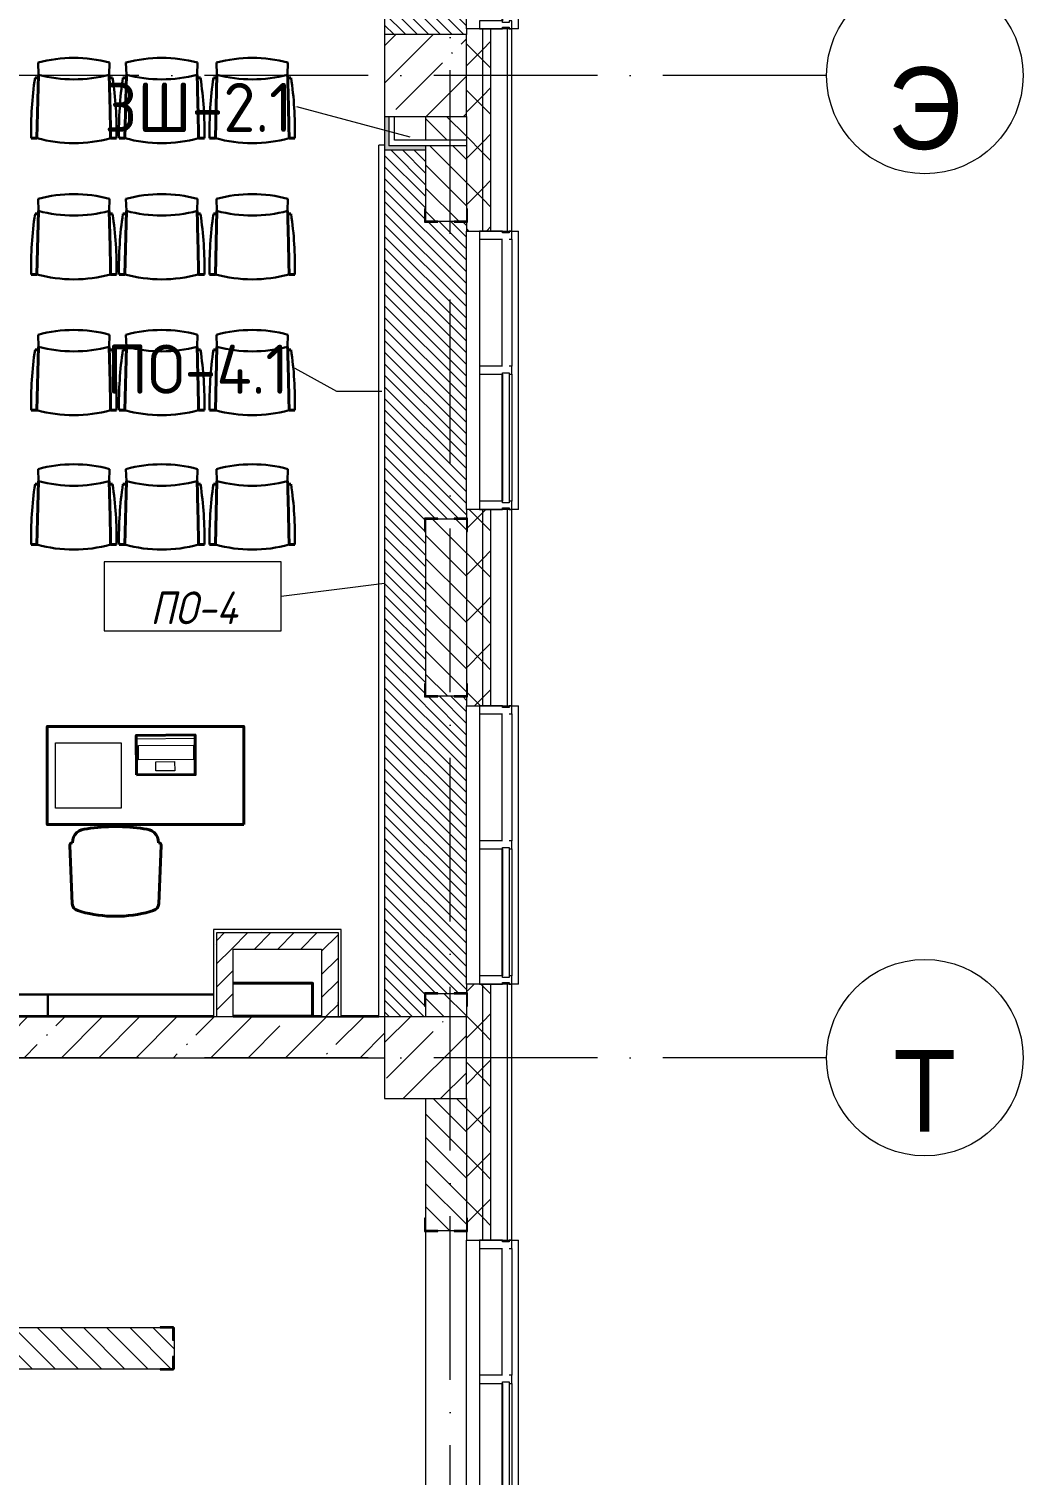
# Model space of a CAD drawing. Header units: millimetres. Extents: x -6467 to 105918, y -7090 to 92481.
# Drawn here: x 20878 to 26950, y 29931 to 38766 of the extents above; entities that cross this region are included whole.
import ezdxf

# ---------------------------------------------------------------- set-up
doc = ezdxf.new("R2010")
doc.units = ezdxf.units.MM
doc.linetypes.add('50_200_ШТРИХ_1Т_ш5_п1_п1_', pattern=[1400, 1000, -200, 0, -200])
doc.linetypes.add('IMPORT-ACAD_ISO02W100', pattern=[3000, 2400, -600])
for name, color, linetype, lineweight in [('A-FLOR', 7, 'Continuous', 9), ('A-FLOR-IDEN', 7, 'Continuous', 9), ('A-GLAZ', 7, 'Continuous', 5), ('A-GLAZ-CWMG', 7, 'Continuous', 9), ('A-GLAZ-CWMG-1', 7, 'Continuous', 20), ('A-WALL', 7, 'Continuous', 5), ('A-WALL-FNSH-1', 7, 'Continuous', 5), ('A-WALL-IDEN', 7, 'Continuous', 9), ('I-WALL', 7, 'Continuous', 5), ('S-BEAM', 7, 'Continuous', 9), ('S-COLS', 7, 'Continuous', 9), ('S-COLS-1', 7, 'Continuous', 5)]:
    doc.layers.add(name, color=color, linetype=linetype, lineweight=lineweight)
for name, color, linetype, lineweight, true_color in [('A-FLOR-PATT-1', 7, 'Continuous', 5, 0xd61c12), ('A-GENM-1', 7, 'Continuous', 9, 0xaaaaaa), ('A-GENM-2', 7, 'Continuous', 20, 0xaaaaaa), ('A-WALL-1', 7, 'Continuous', 5, 0x77b143), ('I-WALL-1', 7, 'Continuous', 5, 0x787878), ('мебель 2 этаж-1', 7, 'Continuous', 40, 0xaaaaaa), ('Оси-1', 7, 'Continuous', 20, 0xaaaaaa), ('Оси-2', 7, 'Continuous', 9, 0xaaaaaa), ('Оси-3', 7, '50_200_ШТРИХ_1Т_ш5_п1_п1_', 9, 0xaaaaaa), ('ТХ_детализация-1', 7, 'IMPORT-ACAD_ISO02W100', 20, 0xaaaaaa), ('ТХ_невидимый-3', 7, 'Continuous', 30, 0xaaaaaa), ('ТХ_функционал-2', 7, 'Continuous', 40, 0xaaaaaa), ('ТХ_функционал-4', 7, 'Continuous', 20, 0xaaaaaa), ('ТХ_функционал-9', 7, 'Continuous', 30, 0xaaaaaa)]:
    doc.layers.add(name, color=color, linetype=linetype, lineweight=lineweight, true_color=true_color)
doc.styles.add('Arial', font='arial.ttf', dxfattribs={"width": 0.9, "height": 500})
doc.styles.add('GOST Common', font='GOST_Common.ttf', dxfattribs={"height": 300})
doc.styles.add('GOST Common_I', font='GOST_Common Italic.ttf', dxfattribs={"width": 0.9, "height": 200})
pattern_1 = [(135, (0, 0), (-70.71068, -70.71068), [])]
pattern_2 = [(45, (0, 0), (-141.42136, 141.42136), []), (135, (0, 0), (-141.42136, -141.42136), [])]
pattern_3 = [(0, (0, 0), (406.4, 101.6), [6.706, -298.094, 6.706, -298.094, -1625.6]), (0, (0, 0), (406.4, 101.6), [-609.6, 6.706, -602.894, 6.706, -298.094, -711.2]), (0, (0, 0), (406.4, 101.6), [-1524, 6.706, -196.494, 6.706, -501.294]), (120, (152.4, 50.8), (-291.18818, 301.15272), [6.706, -298.094, 6.706, -298.094, -1625.6]), (120, (152.4, 50.8), (-291.18818, 301.15272), [-609.6, 6.706, -602.894, 6.706, -298.094, -711.2]), (120, (152.4, 50.8), (-291.18818, 301.15272), [-1524, 6.706, -196.494, 6.706, -501.294]), (240, (203.2, 254), (-115.21182, -402.75272), [6.706, -298.094, 6.706, -298.094, -1625.6]), (240, (203.2, 254), (-115.21182, -402.75272), [-609.6, 6.706, -602.894, 6.706, -298.094, -711.2]), (240, (203.2, 254), (-115.21182, -402.75272), [-1524, 6.706, -196.494, 6.706, -501.294])]
pattern_4 = [(45, (0, 0), (-70.71068, 70.71068), [])]

# ---------------------------------------------------------------- blocks, each defined once
blk = doc.blocks.new('BSC_Колонна _Прямоугольная - 500х500-V3-АИ_План этажа Радиаторы_2')
at = {"layer": 'S-COLS-1'}
h = blk.add_hatch(dxfattribs=at)
h.set_pattern_fill('FP_29', color=256, style=0, pattern_type=2)
h.set_pattern_definition([(45, (-23300, -32481.04), (-228.0985, 228.0985), []), (45, (-23071.9, -32481.04), (-228.0985, 228.0985), [403.225, -80.645, 6.706, -73.939])])
h.paths.add_polyline_path([(-250, -250), (250, -250), (250, 250), (-250, 250)])
for p, q in [((250, 250), (-250, 250)), ((-250, 250), (-250, -250)), ((250, -250), (250, 250)), ((-250, -250), (250, -250))]:
    blk.add_line(p, q, dxfattribs=at)
blk = doc.blocks.new('BSC_Колонна _Прямоугольная - 500х500-V5-АИ_План этажа Радиаторы_2')
at = {"layer": 'S-COLS-1'}
h = blk.add_hatch(dxfattribs=at)
h.set_pattern_fill('FP_31', color=256, style=0, pattern_type=2)
h.set_pattern_definition([(45, (-23300, -38481.04), (-228.0985, 228.0985), []), (45, (-23071.9, -38481.04), (-228.0985, 228.0985), [403.225, -80.645, 6.706, -73.939])])
h.paths.add_polyline_path([(-250, -250), (250, -250), (250, 250), (-250, 250)])
for p, q in [((250, 250), (-250, 250)), ((-250, 250), (-250, -250)), ((250, -250), (250, 250)), ((-250, -250), (250, -250))]:
    blk.add_line(p, q, dxfattribs=at)
blk = doc.blocks.new('Прямоугольный импост - Импост структурный с накладкой - 180мм-22437099-АИ_План этажа Радиаторы_2')
at = {"layer": 'A-GLAZ-CWMG-1'}
for p, q in [((0, 17), (-50, 17)), ((-50, 17), (-50, 0)), ((-50, 0), (-40, 0)), ((-40, 0), (-40, -40)), ((-10, -40), (-10, 0)), ((-10, 0), (0, 0)), ((0, 0), (0, 17)), ((-40, -40), (-50, -40)), ((-50, -40), (-50, -180)), ((0, -40), (-10, -40)), ((0, -180), (0, -40)), ((-50, -180), (0, -180))]:
    blk.add_line(p, q, dxfattribs=at)
blk = doc.blocks.new('Прямоугольный импост - Импост структурный с накладкой - 180мм-22437111-АИ_План этажа Радиаторы_2')
at = {"layer": 'A-GLAZ-CWMG-1'}
for p, q in [((-50, 0), (-50, 17)), ((-50, 17), (0, 17)), ((0, 0), (-10, 0)), ((-10, 0), (-10, -40)), ((0, 17), (0, 0)), ((-50, -180), (-50, -40)), ((-10, -40), (0, -40)), ((0, -40), (0, -180)), ((0, -180), (-50, -180))]:
    blk.add_line(p, q, dxfattribs=at)
blk = doc.blocks.new('Прямоугольный импост - Импост структурный с накладкой - 180мм-V231-АИ_План этажа Радиаторы_2')
at = {"layer": 'A-GLAZ-CWMG'}
for p, q in [((49825, 55111), (49050, 55111)), ((49825, 54931), (49050, 54931)), ((49825, 54914), (49050, 54914))]:
    blk.add_line(p, q, dxfattribs=at)
blk = doc.blocks.new('Прямоугольный импост - Импост структурный с накладкой - 180мм-V232-АИ_План этажа Радиаторы_2')
at = {"layer": 'A-GLAZ-CWMG'}
for p, q in [((6637, 55111), (5862, 55111)), ((6637, 54914), (5862, 54914))]:
    blk.add_line(p, q, dxfattribs=at)
blk = doc.blocks.new('Прямоугольный импост - Импост структурный с накладкой - 180мм-V237-АИ_План этажа Радиаторы_2')
at = {"layer": 'A-GLAZ-CWMG-1'}
for p, q in [((-25, 0), (-25, 17)), ((-25, 17), (25, 17)), ((-15, 0), (-25, 0)), ((-15, -40), (-15, 0)), ((25, 17), (25, 0)), ((-25, -180), (-25, -40)), ((-25, -40), (-15, -40)), ((25, -40), (25, -180)), ((25, -180), (-25, -180))]:
    blk.add_line(p, q, dxfattribs=at)
blk = doc.blocks.new('Прямоугольный импост - Импост структурный с накладкой - 180мм-22437157-АИ_План этажа Радиаторы_2')
at = {"layer": 'A-GLAZ-CWMG-1'}
for p, q in [((0, 17), (-50, 17)), ((-50, 17), (-50, 0)), ((-50, 0), (-40, 0)), ((-40, 0), (-40, -40)), ((-10, -40), (-10, 0)), ((-10, 0), (0, 0)), ((0, 0), (0, 17)), ((-40, -40), (-50, -40)), ((-50, -40), (-50, -180)), ((0, -40), (-10, -40)), ((0, -180), (0, -40)), ((-50, -180), (0, -180))]:
    blk.add_line(p, q, dxfattribs=at)
blk = doc.blocks.new('Фахверк _газобетон торцы_3 - Фахверк _газобетон торцы_-25399117-АИ_План этажа Радиаторы_2')
at = {"layer": 'A-GENM-2'}
for p, q in [((89406, 11134.7), (89325, 11134.7)), ((89325, 11134.7), (89325, 11128.7)), ((89406, 11053.7), (89406, 11134.7)), ((89325, 11128.7), (89400, 11128.7)), ((89400, 11128.7), (89400, 11053.7)), ((89400, 11053.7), (89406, 11053.7)), ((89400, 10878.7), (89325, 10878.7)), ((89325, 10878.7), (89325, 10872.7)), ((89325, 10872.7), (89406, 10872.7)), ((89400, 10953.7), (89400, 10878.7)), ((89406, 10953.7), (89400, 10953.7)), ((89406, 10872.7), (89406, 10953.7))]:
    blk.add_line(p, q, dxfattribs=at)
blk = doc.blocks.new('Фахверк _газобетон торцы_385 - Фахверк _газобетон торцы_-25575675-АИ_План этажа Радиаторы_2')
at = {"layer": 'A-GENM-2'}
for p, q in [((89406, 11134.7), (89325, 11134.7)), ((89325, 11134.7), (89325, 11128.7)), ((89406, 11053.7), (89406, 11134.7)), ((89325, 11128.7), (89400, 11128.7)), ((89400, 11128.7), (89400, 11053.7)), ((89400, 11053.7), (89406, 11053.7)), ((89400, 10878.7), (89325, 10878.7)), ((89325, 10878.7), (89325, 10872.7)), ((89325, 10872.7), (89406, 10872.7)), ((89400, 10953.7), (89400, 10878.7)), ((89406, 10953.7), (89400, 10953.7)), ((89406, 10872.7), (89406, 10953.7))]:
    blk.add_line(p, q, dxfattribs=at)
blk = doc.blocks.new('Фахверк _газобетон торцы_386 - Фахверк _газобетон торцы_-25575695-АИ_План этажа Радиаторы_2')
at = {"layer": 'A-GENM-2'}
for p, q in [((89406, 11134.7), (89325, 11134.7)), ((89325, 11134.7), (89325, 11128.7)), ((89406, 11053.7), (89406, 11134.7)), ((89325, 11128.7), (89400, 11128.7)), ((89400, 11128.7), (89400, 11053.7)), ((89400, 11053.7), (89406, 11053.7)), ((89400, 10878.7), (89325, 10878.7)), ((89325, 10878.7), (89325, 10872.7)), ((89325, 10872.7), (89406, 10872.7)), ((89400, 10953.7), (89400, 10878.7)), ((89406, 10953.7), (89400, 10953.7)), ((89406, 10872.7), (89406, 10953.7))]:
    blk.add_line(p, q, dxfattribs=at)
blk = doc.blocks.new('Фахверк _газобетон торцы_387 - Фахверк _газобетон торцы_-25575715-АИ_План этажа Радиаторы_2')
at = {"layer": 'A-GENM-2'}
for p, q in [((89406, 11134.7), (89325, 11134.7)), ((89325, 11134.7), (89325, 11128.7)), ((89406, 11053.7), (89406, 11134.7)), ((89325, 11128.7), (89400, 11128.7)), ((89400, 11128.7), (89400, 11053.7)), ((89400, 11053.7), (89406, 11053.7)), ((89400, 10878.7), (89325, 10878.7)), ((89325, 10878.7), (89325, 10872.7)), ((89325, 10872.7), (89406, 10872.7)), ((89400, 10953.7), (89400, 10878.7)), ((89406, 10953.7), (89400, 10953.7)), ((89406, 10872.7), (89406, 10953.7))]:
    blk.add_line(p, q, dxfattribs=at)
blk = doc.blocks.new('Фахверк _газобетон торцы_388 - Фахверк _газобетон торцы_-25575735-АИ_План этажа Радиаторы_2')
at = {"layer": 'A-GENM-2'}
for p, q in [((89406, 11134.7), (89325, 11134.7)), ((89325, 11134.7), (89325, 11128.7)), ((89406, 11053.7), (89406, 11134.7)), ((89325, 11128.7), (89400, 11128.7)), ((89400, 11128.7), (89400, 11053.7)), ((89400, 11053.7), (89406, 11053.7)), ((89400, 10878.7), (89325, 10878.7)), ((89325, 10878.7), (89325, 10872.7)), ((89325, 10872.7), (89406, 10872.7)), ((89400, 10953.7), (89400, 10878.7)), ((89406, 10953.7), (89400, 10953.7)), ((89406, 10872.7), (89406, 10953.7))]:
    blk.add_line(p, q, dxfattribs=at)
blk = doc.blocks.new('Фахверк _газобетон торцы_405 - Фахверк _газобетон торцы_-25576157-АИ_План этажа Радиаторы_2')
at = {"layer": 'A-GENM-2'}
for p, q in [((89406, 11134.7), (89325, 11134.7)), ((89325, 11134.7), (89325, 11128.7)), ((89406, 11053.7), (89406, 11134.7)), ((89325, 11128.7), (89400, 11128.7)), ((89400, 11128.7), (89400, 11053.7)), ((89400, 11053.7), (89406, 11053.7)), ((89400, 10878.7), (89325, 10878.7)), ((89325, 10878.7), (89325, 10872.7)), ((89325, 10872.7), (89406, 10872.7)), ((89400, 10953.7), (89400, 10878.7)), ((89406, 10953.7), (89400, 10953.7)), ((89406, 10872.7), (89406, 10953.7))]:
    blk.add_line(p, q, dxfattribs=at)
blk = doc.blocks.new('Отлив_СКБ - Отлив витража-V390-АИ_План этажа Радиаторы_2')
at = {"layer": 'A-GLAZ'}
for p, q in [((0, 59), (0, 100)), ((1700, 100), (0, 100)), ((1700, 100), (1700, 59)), ((875, 2), (1650, 2)), ((825, 0), (50, 0)), ((1650, 0), (875, 0))]:
    blk.add_line(p, q, dxfattribs=at)
blk = doc.blocks.new('Отлив_СКБ - Отлив витража-V389-АИ_План этажа Радиаторы_2')
at = {"layer": 'A-GLAZ'}
for p, q in [((0, 59), (0, 100)), ((1700, 100), (0, 100)), ((1700, 100), (1700, 59)), ((50, 2), (1650, 2)), ((1650, 0), (50, 0))]:
    blk.add_line(p, q, dxfattribs=at)
blk = doc.blocks.new('мебель 2 этаж-28800768-АИ_План этажа Радиаторы_2')
at = {"layer": 'ТХ_детализация-1', "flags": 128}
blk.add_lwpolyline([(23703.5, 35720), (23303.5, 35720), (23303.5, 36120), (23703.5, 36120)], close=True, dxfattribs=at)
at = {"layer": 'ТХ_невидимый-3'}
for p, q in [((24388.5, 34450.7), (24929.1, 34450.7)), ((25048.9, 34450.7), (25278.5, 34450.7))]:
    blk.add_line(p, q, dxfattribs=at)
at = {"layer": 'ТХ_функционал-2'}
for p, q in [((23199.1, 40182.7), (23178.2, 40182.7)), ((23631.9, 40182.7), (23651.4, 40182.7)), ((23736.1, 40182.7), (23715.2, 40182.7)), ((24168.9, 40182.7), (24188.4, 40182.7)), ((24289.1, 40182.7), (24268.2, 40182.7)), ((24721.9, 40182.7), (24741.4, 40182.7)), ((23675.5, 39813.9), (23640.1, 39813.9)), ((24212.5, 39813.9), (24177.1, 39813.9)), ((24765.5, 39813.9), (24730.1, 39813.9)), ((23199.1, 39350.7), (23178.2, 39350.7)), ((23631.9, 39350.7), (23651.4, 39350.7)), ((23736.1, 39350.7), (23715.2, 39350.7)), ((24168.9, 39350.7), (24188.4, 39350.7)), ((24289.1, 39350.7), (24268.2, 39350.7)), ((24721.9, 39350.7), (24741.4, 39350.7)), ((23675.5, 38981.9), (23640.1, 38981.9)), ((24212.5, 38981.9), (24177.1, 38981.9)), ((24765.5, 38981.9), (24730.1, 38981.9)), ((23199.1, 38520.7), (23178.2, 38520.7)), ((23631.9, 38520.7), (23651.4, 38520.7)), ((23736.1, 38520.7), (23715.2, 38520.7)), ((24168.9, 38520.7), (24188.4, 38520.7)), ((24289.1, 38520.7), (24268.2, 38520.7)), ((24721.9, 38520.7), (24741.4, 38520.7)), ((23675.5, 38151.9), (23640.1, 38151.9)), ((24212.5, 38151.9), (24177.1, 38151.9)), ((24765.5, 38151.9), (24730.1, 38151.9)), ((23199.1, 37699.7), (23178.2, 37699.7)), ((23631.9, 37699.7), (23651.4, 37699.7)), ((23736.1, 37699.7), (23715.2, 37699.7)), ((24168.9, 37699.7), (24188.4, 37699.7)), ((24289.1, 37699.7), (24268.2, 37699.7)), ((24721.9, 37699.7), (24741.4, 37699.7)), ((23675.5, 37330.9), (23640.1, 37330.9)), ((24212.5, 37330.9), (24177.1, 37330.9)), ((24765.5, 37330.9), (24730.1, 37330.9)), ((23390.3, 35491.6), (23406.1, 35136.4)), ((23933.8, 35136.4), (23949.6, 35491.6)), ((23438.9, 35094.5), (23457.6, 35088.9)), ((23882.3, 35088.9), (23901, 35094.5)), ((24873.5, 34450.7), (24388.5, 34450.7))]:
    blk.add_line(p, q, dxfattribs=at)
at = {"layer": 'ТХ_функционал-2', "flags": 128}
for points in [[(23199.5, 40201.1), (23190.2, 39813.9), (23154.6, 39813.9)], [(23736.5, 40201.1), (23727.2, 39813.9), (23691.6, 39813.9)], [(24289.5, 40201.1), (24280.2, 39813.9), (24244.6, 39813.9)], [(23199.5, 39369.1), (23190.2, 38981.9), (23154.6, 38981.9)], [(23736.5, 39369.1), (23727.2, 38981.9), (23691.6, 38981.9)], [(24289.5, 39369.1), (24280.2, 38981.9), (24244.6, 38981.9)], [(23199.5, 38539.1), (23190.2, 38151.9), (23154.6, 38151.9)], [(23736.5, 38539.1), (23727.2, 38151.9), (23691.6, 38151.9)], [(24289.5, 38539.1), (24280.2, 38151.9), (24244.6, 38151.9)], [(23199.5, 37718.1), (23190.2, 37330.9), (23154.6, 37330.9)], [(23736.5, 37718.1), (23727.2, 37330.9), (23691.6, 37330.9)], [(24289.5, 37718.1), (24280.2, 37330.9), (24244.6, 37330.9)], [(24388.5, 34650.7), (24873.5, 34650.7), (24873.5, 34450.7)]]:
    blk.add_lwpolyline(points, dxfattribs=at)
for points in [[(24453.5, 35620), (23253.5, 35620), (23253.5, 36220), (24453.5, 36220)], [(23798.4, 35923.4), (24157.4, 35926.1), (24155.6, 36168.1), (23796.6, 36165.4)]]:
    blk.add_lwpolyline(points, close=True, dxfattribs=at)
at = {"layer": 'ТХ_функционал-2'}
for centre, radius, start, end in [((-6699.8, 39328.1), 30343.8, 0.91761, 1.64867), ((-6162.8, 39328.1), 30343.8, 0.91761, 1.64867), ((-5609.8, 39328.1), 30343.8, 0.91761, 1.64867), ((-6699.8, 38496.1), 30343.8, 0.91761, 1.64867), ((-6162.8, 38496.1), 30343.8, 0.91761, 1.64867), ((-5609.8, 38496.1), 30343.8, 0.91761, 1.64867), ((-6699.8, 37666.1), 30343.8, 0.91761, 1.64867), ((-6162.8, 37666.1), 30343.8, 0.91761, 1.64867), ((-5609.8, 37666.1), 30343.8, 0.91761, 1.64867), ((-6699.8, 36845.1), 30343.8, 0.91761, 1.64867), ((-6162.8, 36845.1), 30343.8, 0.91761, 1.64867), ((-5609.8, 36845.1), 30343.8, 0.91761, 1.64867), ((23669.8, 34502.4), 1105.5, 80.96857, 99.03143), ((23492.6, 35507.9), 86.4, 87.53779, 178.73598), ((23847.1, 35507.9), 86.4, 1.26402, 92.46221), ((23407.9, 35492.2), 17.6, 94.74343, 181.82916), ((23932, 35492.2), 17.6, 358.17084, 85.25657), ((23451.9, 35138.4), 45.8, 182.54039, 253.58008), ((23670, 35853.2), 793.2, 254.47479, 285.52521), ((23888, 35138.4), 45.8, 286.41992, 357.45961)]:
    blk.add_arc(centre, radius, start, end, dxfattribs=at)
at = {"layer": 'ТХ_функционал-4'}
for p, q in [((23796.7, 36145.1), (24155.7, 36147.9)), ((23405.5, 35150.1), (23390.3, 35491.6)), ((23934.4, 35150.1), (23949.6, 35491.6))]:
    blk.add_line(p, q, dxfattribs=at)
at = {"layer": 'ТХ_функционал-4', "flags": 128}
for points in [[(23810.6, 36103.8), (24145.6, 36106.3), (24146.3, 36018.4), (23811.3, 36015.8)], [(23916.5, 36004.4), (24031, 36005.3), (24031.4, 35948.6), (23916.9, 35947.7)]]:
    blk.add_lwpolyline(points, close=True, dxfattribs=at)
at = {"layer": 'ТХ_функционал-9'}
for p, q in [((23196.8, 40275.3), (23199.5, 40201.1)), ((23633.3, 40275.3), (23631.4, 40201.1)), ((23733.8, 40275.3), (23736.5, 40201.1)), ((24170.3, 40275.3), (24168.4, 40201.1)), ((24286.8, 40275.3), (24289.5, 40201.1)), ((24723.3, 40275.3), (24721.4, 40201.1)), ((23196.8, 39443.3), (23199.5, 39369.1)), ((23633.3, 39443.3), (23631.4, 39369.1)), ((23733.8, 39443.3), (23736.5, 39369.1)), ((24170.3, 39443.3), (24168.4, 39369.1)), ((24286.8, 39443.3), (24289.5, 39369.1)), ((24723.3, 39443.3), (24721.4, 39369.1)), ((23196.8, 38613.3), (23199.5, 38539.1)), ((23633.3, 38613.3), (23631.4, 38539.1)), ((23733.8, 38613.3), (23736.5, 38539.1)), ((24170.3, 38613.3), (24168.4, 38539.1)), ((24286.8, 38613.3), (24289.5, 38539.1)), ((24723.3, 38613.3), (24721.4, 38539.1)), ((23196.8, 37792.3), (23199.5, 37718.1)), ((23633.3, 37792.3), (23631.4, 37718.1)), ((23733.8, 37792.3), (23736.5, 37718.1)), ((24170.3, 37792.3), (24168.4, 37718.1)), ((24286.8, 37792.3), (24289.5, 37718.1)), ((24723.3, 37792.3), (24721.4, 37718.1)), ((23256, 34450.7), (24268.5, 34450.7))]:
    blk.add_line(p, q, dxfattribs=at)
at = {"layer": 'ТХ_функционал-9', "flags": 128}
blk.add_lwpolyline([(23256, 34581.5), (21251, 34581.5), (21251, 34450.7), (23256, 34450.7)], close=True, dxfattribs=at)
blk.add_lwpolyline([(24268.5, 34581.5), (23256, 34581.5), (23256, 34450.7)], dxfattribs=at)
at = {"layer": 'ТХ_функционал-9'}
for centre, radius, start, end in [((23415.1, 39465.1), 839.1, 74.92611, 105.07389), ((23952.1, 39465.1), 839.1, 74.92611, 105.07389), ((24505.1, 39465.1), 839.1, 74.92611, 105.07389), ((23415.5, 41024.5), 851.3, 255.30575, 284.69425), ((23952.5, 41024.5), 851.3, 255.30575, 284.69425), ((24505.5, 41024.5), 851.3, 255.30575, 284.69425), ((25290, 39862.4), 2135.9, 171.37479, 181.30112), ((21540.2, 39862.4), 2135.9, 358.69888, 8.62521), ((25827, 39862.4), 2135.9, 171.37479, 181.30112), ((22077.2, 39862.4), 2135.9, 358.69888, 8.62521), ((26380, 39862.4), 2135.9, 171.37479, 181.30112), ((22630.2, 39862.4), 2135.9, 358.69888, 8.62521), ((23415.1, 40622.9), 839.7, 254.45291, 285.53792), ((23952.1, 40622.9), 839.7, 254.45291, 285.53792), ((24505.1, 40622.9), 839.7, 254.45291, 285.53792), ((23415.1, 38633.1), 839.1, 74.92611, 105.07389), ((23952.1, 38633.1), 839.1, 74.92611, 105.07389), ((24505.1, 38633.1), 839.1, 74.92611, 105.07389), ((25290, 39030.4), 2135.9, 171.37479, 181.30112), ((23415.5, 40192.5), 851.3, 255.30575, 284.69425), ((21540.2, 39030.4), 2135.9, 358.69888, 8.62521), ((25827, 39030.4), 2135.9, 171.37479, 181.30112), ((23952.5, 40192.5), 851.3, 255.30575, 284.69425), ((22077.2, 39030.4), 2135.9, 358.69888, 8.62521), ((26380, 39030.4), 2135.9, 171.37479, 181.30112), ((24505.5, 40192.5), 851.3, 255.30575, 284.69425), ((22630.2, 39030.4), 2135.9, 358.69888, 8.62521), ((23415.1, 39790.9), 839.7, 254.45291, 285.53792), ((23952.1, 39790.9), 839.7, 254.45291, 285.53792), ((24505.1, 39790.9), 839.7, 254.45291, 285.53792), ((23415.1, 37803.1), 839.1, 74.92611, 105.07389), ((23952.1, 37803.1), 839.1, 74.92611, 105.07389), ((24505.1, 37803.1), 839.1, 74.92611, 105.07389), ((25290, 38200.4), 2135.9, 171.37479, 181.30112), ((23415.5, 39362.5), 851.3, 255.30575, 284.69425), ((21540.2, 38200.4), 2135.9, 358.69888, 8.62521), ((25827, 38200.4), 2135.9, 171.37479, 181.30112), ((23952.5, 39362.5), 851.3, 255.30575, 284.69425), ((22077.2, 38200.4), 2135.9, 358.69888, 8.62521), ((26380, 38200.4), 2135.9, 171.37479, 181.30112), ((24505.5, 39362.5), 851.3, 255.30575, 284.69425), ((22630.2, 38200.4), 2135.9, 358.69888, 8.62521), ((23415.1, 38960.9), 839.7, 254.45291, 285.53792), ((23952.1, 38960.9), 839.7, 254.45291, 285.53792), ((24505.1, 38960.9), 839.7, 254.45291, 285.53792), ((23415.1, 36982.1), 839.1, 74.92611, 105.07389), ((23952.1, 36982.1), 839.1, 74.92611, 105.07389), ((24505.1, 36982.1), 839.1, 74.92611, 105.07389), ((25290, 37379.4), 2135.9, 171.37479, 181.30112), ((23415.5, 38541.5), 851.3, 255.30575, 284.69425), ((21540.2, 37379.4), 2135.9, 358.69888, 8.62521), ((25827, 37379.4), 2135.9, 171.37479, 181.30112), ((23952.5, 38541.5), 851.3, 255.30575, 284.69425), ((22077.2, 37379.4), 2135.9, 358.69888, 8.62521), ((26380, 37379.4), 2135.9, 171.37479, 181.30112), ((24505.5, 38541.5), 851.3, 255.30575, 284.69425), ((22630.2, 37379.4), 2135.9, 358.69888, 8.62521), ((23415.1, 38139.9), 839.7, 254.45291, 285.53792), ((23952.1, 38139.9), 839.7, 254.45291, 285.53792), ((24505.1, 38139.9), 839.7, 254.45291, 285.53792)]:
    blk.add_arc(centre, radius, start, end, dxfattribs=at)
blk = doc.blocks.new('Ось сетки - Круг_Ø6_00__ISO-2_5_0_9K_-17386508-АИ_План этажа Радиаторы_2')
at = {"layer": 'Оси-1'}
blk.add_circle((0, 0), 3, dxfattribs=at)
blk = doc.blocks.new('AAR_СКБ_Марка_Перекрытия_1 мм - Марка пола-27961726-АИ_План этажа Радиаторы_2')
at = {"layer": 'A-FLOR-IDEN'}
for p, q in [((2.723, 2.101), (-2.69, 2.101)), ((-2.69, 2.101), (-2.69, 0)), ((2.723, 0), (2.723, 2.101)), ((-2.69, 0), (2.723, 0))]:
    blk.add_line(p, q, dxfattribs=at)

msp = doc.modelspace()

# ---------------------------------------------------------------- hatches: boundary and pattern name
at = {"layer": 'A-FLOR-PATT-1'}
h = msp.add_hatch(dxfattribs=at)
h.set_pattern_fill('FP_360', color=256, style=0, pattern_type=2)
h.set_pattern_definition([(315, (23300, 41156.04), (35.3553, 35.3553), [])])
h.paths.add_polyline_path([(23550, 38731), (23549.5, 40520), (23475, 40520), (23475, 40526), (23375, 40526), (23375, 40520), (23294, 40520), (23294, 40601), (23300, 40601), (23300, 41516), (23294, 41516), (23294, 41597), (23375, 41597), (23375, 41591), (23300, 41591), (23300, 41571), (23550, 41571), (23550, 41591), (23475, 41591), (23475, 41597), (23550, 41597), (23550, 43391), (23300, 43391), (23300, 43405), (23294, 43405), (23294, 43486), (23300, 43486), (23300, 43581), (23050, 43581), (23050, 38731)])
h = msp.add_hatch(dxfattribs=at)
h.set_pattern_fill('FP_361', color=256, style=0, pattern_type=2)
h.set_pattern_definition([(315, (23300, 35480.87), (35.3553, 35.3553), [])])
h.paths.add_polyline_path([(23050, 32731), (23300, 32731), (23300, 32796), (23294, 32796), (23294, 32877), (23375, 32877), (23375, 32871), (23475, 32871), (23475, 32877), (23550, 32877), (23549.2, 34685), (23475, 34685), (23475, 34691), (23375, 34691), (23375, 34685), (23294, 34685), (23294, 34766), (23300, 34766), (23300, 35696), (23294, 35698.1), (23294, 35777), (23375, 35777), (23375, 35771), (23475, 35771), (23475, 35777), (23550, 35777), (23549.5, 37585), (23475, 37585), (23475, 37591), (23375, 37591), (23375, 37585), (23294, 37585), (23294, 37666), (23300, 37666), (23300, 38026.5), (23050, 38026.5), (23050, 32731)])
at = {"layer": 'A-WALL'}
h = msp.add_hatch(dxfattribs=at)
h.set_pattern_fill('FP_125', color=256, style=0, pattern_type=2)
h.set_pattern_definition(pattern_2)
h.paths.add_polyline_path([(23650, 9581), (23700, 9581), (23700, 12031), (23650, 12031), (23650, 10950.9)])
h.paths.add_polyline_path([(23700, 13731), (23700, 15006), (23650, 15006), (23650, 13731)])
h.paths.add_polyline_path([(23700, 16706), (23700, 17906), (23650, 17906), (23650, 16706)])
h.paths.add_polyline_path([(23650, 19606), (23700, 19606), (23700, 20766), (23650, 20766)])
h.paths.add_polyline_path([(23700, 22466), (23700, 23666), (23650, 23666), (23650, 22466)])
h.paths.add_polyline_path([(23700, 25366), (23700, 26766), (23650, 26766), (23650, 25366)])
h.paths.add_polyline_path([(23700, 28466), (23700, 29666), (23650, 29666), (23650, 28466)])
h.paths.add_polyline_path([(23700, 31366), (23700, 32931), (23650, 32931), (23650, 31366)])
h.paths.add_polyline_path([(23700, 34631), (23700, 35831), (23650, 35831), (23650, 34631)])
h.paths.add_polyline_path([(23650, 37531), (23700, 37531), (23700, 38766), (23650, 38766), (23650, 37700.2)])
h.paths.add_polyline_path([(23650, 40466), (23700, 40466), (23700, 41631), (23650, 41631), (23650, 40516)])
h.paths.add_polyline_path([(23700, 43331), (23700, 47831), (23650, 47831), (23650, 43331)])
h = msp.add_hatch(dxfattribs=at)
h.set_pattern_fill('FP_125', color=256, style=0, pattern_type=2)
h.set_pattern_definition(pattern_2)
h.paths.add_polyline_path([(23650, 9481), (23650, 12031), (23550, 12031), (23550, 9481)])
h.paths.add_polyline_path([(23550, 13731), (23650, 13731), (23650, 15006), (23550, 15006), (23550, 13766.6)])
h.paths.add_polyline_path([(23590.9, 16706), (23650, 16706), (23650, 17906), (23550, 17906), (23550, 16706)])
h.paths.add_polyline_path([(23550, 19606), (23650, 19606), (23650, 20766), (23550, 20766)])
h.paths.add_polyline_path([(23550, 22466), (23650, 22466), (23650, 23666), (23550, 23666), (23550, 22531)])
h.paths.add_polyline_path([(23550, 25366), (23650, 25366), (23650, 26766), (23550, 26766), (23550, 26231)])
h.paths.add_polyline_path([(23550, 28466), (23650, 28466), (23650, 29666), (23550, 29666), (23550, 29253.1)])
h.paths.add_polyline_path([(23650, 31366), (23650, 32931), (23550, 32931), (23550, 31366)])
h.paths.add_polyline_path([(23550, 34631), (23650, 34631), (23650, 35831), (23550, 35831), (23550, 34884.5)])
h.paths.add_polyline_path([(23550, 37531), (23650, 37531), (23650, 38766), (23550, 38766), (23550, 37700.2)])
h.paths.add_polyline_path([(23550, 40466), (23650, 40466), (23650, 41631), (23550, 41631), (23550, 40516)])
h.paths.add_polyline_path([(23650, 43331), (23650, 47731), (23550, 47731), (23550, 43331)])
h = msp.add_hatch(dxfattribs=at)
h.set_pattern_fill('FP_1', color=256, style=0, pattern_type=2)
h.set_pattern_definition([(45, (0, 0), (-228.0985, 228.0985), []), (45, (228.1, 0), (-228.0985, 228.0985), [403.225, -80.645, 6.706, -73.939])])
h.paths.add_polyline_path([(23050, 32480.7), (23050, 32730.7), (14600, 32730.7), (14600, 32480.7), (22760.4, 32480.7)])
at = {"layer": 'A-WALL-1'}
for points in [[(23075, 38026.5), (23075, 38231), (23050, 38231), (23050, 38026.5)], [(23300, 38026.5), (23300, 38051.5), (23075, 38051.5), (23075, 38026.5), (23110, 38026.5)]]:
    msp.add_hatch(color=256, dxfattribs=at).paths.add_polyline_path(points)
at = {"layer": 'I-WALL'}
h = msp.add_hatch(dxfattribs=at)
h.set_pattern_fill('FP_2', color=256, style=0, pattern_type=2)
h.set_pattern_definition(pattern_1)
h.paths.add_polyline_path([(23550, 10031), (23550, 11971), (23300, 11971), (23300, 10031)])
h.paths.add_polyline_path([(23550, 13791), (23550, 13931), (23300, 13931), (23300, 13791)])
h.paths.add_polyline_path([(23300, 14431), (23550, 14431), (23550, 14946), (23300, 14946), (23300, 14470.5)])
h.paths.add_polyline_path([(23300, 16766), (23550, 16766), (23550, 17231), (23300, 17231)])
h.paths.add_polyline_path([(23550, 17731), (23550, 17846), (23300, 17846), (23300, 17731), (23326.6, 17731)])
h.paths.add_polyline_path([(23550, 19666), (23550, 20706), (23300, 20706), (23300, 19666)])
h.paths.add_polyline_path([(23550, 22526), (23550, 22531), (23300, 22531), (23300, 22526)])
h.paths.add_polyline_path([(23416.9, 23031), (23550, 23031), (23550, 23606), (23300, 23606), (23300, 23031)])
h.paths.add_polyline_path([(23550, 25426), (23550, 26231), (23300, 26231), (23300, 25426)])
h.paths.add_polyline_path([(23300, 28526), (23550, 28526), (23550, 29606), (23300, 29606), (23300, 29253.1)])
h.paths.add_polyline_path([(23300, 31426), (23550, 31426), (23550, 32231), (23300, 32231), (23300, 32068.8)])
h.paths.add_polyline_path([(23525.8, 32731), (23550, 32731), (23550, 32871), (23300, 32871), (23300, 32731)])
h.paths.add_polyline_path([(23550, 34691), (23550, 35771), (23300, 35771), (23300, 34691)])
h.paths.add_polyline_path([(23550, 37591), (23550, 38051.5), (23300, 38051.5), (23300, 37591)])
h.paths.add_polyline_path([(23550, 38086.5), (23550, 38231), (23300, 38231), (23300, 38086.5)])
h.paths.add_polyline_path([(23300, 40526), (23550, 40526), (23550, 41571), (23300, 41571)])
h.paths.add_polyline_path([(23550, 43391), (23550, 43581), (23300, 43581), (23300, 43391)])
h = msp.add_hatch(dxfattribs=at)
h.set_pattern_fill('FP_4', color=256, style=0, pattern_type=2)
h.set_pattern_definition(pattern_4)
h.paths.add_polyline_path([(22665.6, 33145), (22665.6, 33245), (22025, 33245), (22025, 33145), (22125, 33145)])
h = msp.add_hatch(dxfattribs=at)
h.set_pattern_fill('FP_4', color=256, style=0, pattern_type=2)
h.set_pattern_definition(pattern_4)
h.paths.add_polyline_path([(22760.4, 32730.7), (22765.6, 32730.7), (22765.6, 33245), (22665.6, 33245), (22665.6, 32730.7)])
h = msp.add_hatch(dxfattribs=at)
h.set_pattern_fill('FP_4', color=256, style=0, pattern_type=2)
h.set_pattern_definition(pattern_4)
h.paths.add_polyline_path([(22125, 32730.7), (22125, 33145), (22025, 33145), (22025, 32730.7)])
h = msp.add_hatch(dxfattribs=at)
h.set_pattern_fill('FP_2', color=256, style=0, pattern_type=2)
h.set_pattern_definition(pattern_1)
h.paths.add_polyline_path([(21767.5, 30581), (21767.5, 30831), (13848.6, 30831), (13848.6, 30581), (16116.5, 30581)])
at = {"layer": 'I-WALL-1'}
h = msp.add_hatch(dxfattribs=at)
h.set_pattern_fill('FP_3', color=256, style=0, pattern_type=2)
h.set_pattern_definition(pattern_3)
h.paths.add_polyline_path([(22765.6, 33245), (22765.6, 33265), (22005, 33265), (22005, 33245), (22760.4, 33245)])
h = msp.add_hatch(dxfattribs=at)
h.set_pattern_fill('FP_3', color=256, style=0, pattern_type=2)
h.set_pattern_definition(pattern_3)
h.paths.add_polyline_path([(22005, 32730.7), (22025, 32730.7), (22025, 33245), (22005, 33245), (22005, 33145)])
h = msp.add_hatch(dxfattribs=at)
h.set_pattern_fill('FP_3', color=256, style=0, pattern_type=2)
h.set_pattern_definition(pattern_3)
h.paths.add_polyline_path([(22785.6, 32730.7), (22785.6, 33265), (22765.6, 33265), (22765.6, 32730.7)])

# ---------------------------------------------------------------- linework, layer by layer
at = {"layer": 'A-FLOR'}
for p, q in [((23050, 43581), (23050, 38731)), ((23550, 38766), (23550, 40466)), ((23050, 38026.5), (23050, 32731)), ((23550, 35831), (23550, 37531)), ((23550, 32931), (23550, 34631)), ((15100, 32731), (22005, 32731)), ((22125, 32731), (22665.6, 32731)), ((22785.6, 32731), (23015, 32731))]:
    msp.add_line(p, q, dxfattribs=at)
at = {"layer": 'A-FLOR-IDEN'}
msp.add_line((23050, 35378.6), (22419, 35299.3), dxfattribs=at)
at = {"layer": 'A-WALL'}
for p, q in [((23650, 37531), (23650, 38766)), ((23700, 37531), (23700, 38766)), ((23800, 37531), (23800, 38766)), ((23075, 38231), (23075, 38051.5)), ((23110, 38086.5), (23110, 38231)), ((23300, 38231), (23300, 38086.5)), ((23550, 38086.5), (23110, 38086.5)), ((23015, 32730.7), (23015, 38056.5)), ((23050, 38056.5), (23015, 38056.5)), ((23550, 38051.5), (23075, 38051.5)), ((23300, 38051.5), (23300, 37591)), ((23300, 37591), (23550, 37591)), ((23650, 34631), (23650, 35831)), ((23700, 34631), (23700, 35831)), ((23800, 34631), (23800, 35831)), ((23300, 35771), (23300, 34691)), ((23550, 35771), (23300, 35771)), ((23300, 34691), (23550, 34691)), ((22025, 33245), (22765.6, 33245)), ((22025, 32730.7), (22025, 33245)), ((22765.6, 33245), (22765.6, 32730.7)), ((23300, 32871), (23300, 32731)), ((23550, 32871), (23300, 32871)), ((23650, 31366), (23650, 32931)), ((23700, 31366), (23700, 32931)), ((23800, 31366), (23800, 32931)), ((23050, 32730.7), (14600, 32730.7)), ((14600, 32480.7), (23050, 32480.7)), ((23300, 32231), (23300, 31426)), ((23300, 31426), (23550, 31426)), ((23550, 29666), (23550, 31366)), ((21767.5, 30831), (13848.6, 30831)), ((21767.5, 30581), (21767.5, 30831)), ((13848.6, 30581), (21767.5, 30581))]:
    msp.add_line(p, q, dxfattribs=at)
at = {"layer": 'A-WALL-FNSH-1'}
for p, q in [((23550, 38766), (23550, 38731)), ((23827, 38766), (23550, 38766)), ((23827, 37531), (23827, 38766)), ((23050, 38231), (23050, 38026.5)), ((23550, 38231), (23550, 37531)), ((23050, 38026.5), (23300, 38026.5)), ((23550, 37531), (23827, 37531)), ((23550, 35831), (23550, 34631)), ((23827, 35831), (23550, 35831)), ((23827, 34631), (23827, 35831)), ((23550, 34631), (23827, 34631)), ((22785.6, 33265), (22005, 33265)), ((22005, 33265), (22005, 32730.7)), ((22785.6, 32730.7), (22785.6, 33265)), ((22125, 33145), (22665.6, 33145)), ((22125, 32730.7), (22125, 33145)), ((22665.6, 33145), (22665.6, 32730.7)), ((23550, 32931), (23550, 32731)), ((23827, 32931), (23550, 32931)), ((23827, 31366), (23827, 32931)), ((22665.6, 32730.7), (22785.6, 32730.7)), ((23550, 32231), (23550, 31366)), ((23550, 31366), (23827, 31366))]:
    msp.add_line(p, q, dxfattribs=at)
at = {"layer": 'A-WALL-IDEN'}
for p, q in [((23206.1, 38104.3), (22514.3, 38290.1)), ((22757.7, 36550.5), (22504.3, 36690.5)), ((23032.5, 36550.5), (22757.7, 36550.5))]:
    msp.add_line(p, q, dxfattribs=at)
at = {"layer": 'S-BEAM'}
for p, q in [((23300, 31420), (23300, 29612)), ((23550, 29666), (23550, 31366))]:
    msp.add_line(p, q, dxfattribs=at)
at = {"layer": 'Оси-3'}
for p, q in [((23450, -5889.7), (23450, 49636.1)), ((25750, 38481), (-5267.3, 38481)), ((25750, 32481), (-5267.3, 32481))]:
    msp.add_line(p, q, dxfattribs=at)

# ---------------------------------------------------------------- block references
at = {"layer": 'A-FLOR-IDEN', "xscale": 199.9999999999999, "yscale": 199.9999999999999, "zscale": 199.9999999999999}
msp.add_blockref('AAR_СКБ_Марка_Перекрытия_1 мм - Марка пола-27961726-АИ_План этажа Радиаторы_2', (21874.3, 35089.2), dxfattribs=at)
at = {"layer": 'A-GENM-1'}
for name, p, rotation in [('Фахверк _газобетон торцы_386 - Фахверк _газобетон торцы_-25575695-АИ_План этажа Радиаторы_2', (12421.3, 126991), 270.0000000000001), ('Фахверк _газобетон торцы_385 - Фахверк _газобетон торцы_-25575675-АИ_План этажа Радиаторы_2', (34428.7, -53629), 89.99999999999974), ('Фахверк _газобетон торцы_388 - Фахверк _газобетон торцы_-25575735-АИ_План этажа Радиаторы_2', (12421.3, 124091), 270.0000000000001), ('Фахверк _газобетон торцы_387 - Фахверк _газобетон торцы_-25575715-АИ_План этажа Радиаторы_2', (34428.7, -56529), 89.99999999999974), ('Фахверк _газобетон торцы_405 - Фахверк _газобетон торцы_-25576157-АИ_План этажа Радиаторы_2', (12421.3, 120826), 270.0000000000001)]:
    msp.add_blockref(name, p, dxfattribs=dict(at, rotation=rotation))
msp.add_blockref('Фахверк _газобетон торцы_3 - Фахверк _газобетон торцы_-25399117-АИ_План этажа Радиаторы_2', (-67645, 19702.3), dxfattribs=at)
at = {"layer": 'A-GLAZ', "rotation": 269.9999999999997}
for name, p in [('Отлив_СКБ - Отлив витража-V389-АИ_План этажа Радиаторы_2', (23768, 40466)), ('Отлив_СКБ - Отлив витража-V390-АИ_План этажа Радиаторы_2', (23768, 37531)), ('Отлив_СКБ - Отлив витража-V390-АИ_План этажа Радиаторы_2', (23768, 34631)), ('Отлив_СКБ - Отлив витража-V390-АИ_План этажа Радиаторы_2', (23768, 31366))]:
    msp.add_blockref(name, p, dxfattribs=at)
at = {"layer": 'A-GLAZ-CWMG'}
for name, p, rotation in [('Прямоугольный импост - Импост структурный с накладкой - 180мм-22437099-АИ_План этажа Радиаторы_2', (23810, 38766), 269.9999999999972), ('Прямоугольный импост - Импост структурный с накладкой - 180мм-V232-АИ_План этажа Радиаторы_2', (78741, 30844), 89.99999999999912), ('Прямоугольный импост - Импост структурный с накладкой - 180мм-V231-АИ_План этажа Радиаторы_2', (78741, -13169), 89.99999999999882), ('Прямоугольный импост - Импост структурный с накладкой - 180мм-22437157-АИ_План этажа Радиаторы_2', (23810, 35831), 269.9999999999972), ('Прямоугольный импост - Импост структурный с накладкой - 180мм-V232-АИ_План этажа Радиаторы_2', (78741, 27944), 89.99999999999912), ('Прямоугольный импост - Импост структурный с накладкой - 180мм-V231-АИ_План этажа Радиаторы_2', (78741, -16069), 89.99999999999882), ('Прямоугольный импост - Импост структурный с накладкой - 180мм-22437157-АИ_План этажа Радиаторы_2', (23810, 32931), 269.9999999999972), ('Прямоугольный импост - Импост структурный с накладкой - 180мм-V232-АИ_План этажа Радиаторы_2', (78741, 24679), 89.99999999999912), ('Прямоугольный импост - Импост структурный с накладкой - 180мм-V231-АИ_План этажа Радиаторы_2', (78741, -19334), 89.99999999999882)]:
    msp.add_blockref(name, p, dxfattribs=dict(at, rotation=rotation))
at = {"layer": 'A-GLAZ-CWMG', "extrusion": (0, 0, -1), "rotation": 90.00000000000281}
for name, p in [('Прямоугольный импост - Импост структурный с накладкой - 180мм-22437111-АИ_План этажа Радиаторы_2', (-23810, 37531)), ('Прямоугольный импост - Импост структурный с накладкой - 180мм-V237-АИ_План этажа Радиаторы_2', (-23810, 36681)), ('Прямоугольный импост - Импост структурный с накладкой - 180мм-22437111-АИ_План этажа Радиаторы_2', (-23810, 34631)), ('Прямоугольный импост - Импост структурный с накладкой - 180мм-V237-АИ_План этажа Радиаторы_2', (-23810, 33781)), ('Прямоугольный импост - Импост структурный с накладкой - 180мм-22437111-АИ_План этажа Радиаторы_2', (-23810, 31366)), ('Прямоугольный импост - Импост структурный с накладкой - 180мм-V237-АИ_План этажа Радиаторы_2', (-23810, 30516))]:
    msp.add_blockref(name, p, dxfattribs=at)
at = {"layer": 'S-COLS'}
for name, p in [('BSC_Колонна _Прямоугольная - 500х500-V5-АИ_План этажа Радиаторы_2', (23300, 38481)), ('BSC_Колонна _Прямоугольная - 500х500-V3-АИ_План этажа Радиаторы_2', (23300, 32481))]:
    msp.add_blockref(name, p, dxfattribs=at)
at = {"layer": 'мебель 2 этаж-1'}
msp.add_blockref('мебель 2 этаж-28800768-АИ_План этажа Радиаторы_2', (-2263.5, -1715.2), dxfattribs=at)
at = {"layer": 'Оси-1', "xscale": 199.9999999999999, "yscale": 199.9999999999999, "zscale": 199.9999999999999}
for p, rotation in [((26350, 38481), 89.99999999999982), ((26350, 32481), 89.9999999999998)]:
    msp.add_blockref('Ось сетки - Круг_Ø6_00__ISO-2_5_0_9K_-17386508-АИ_План этажа Радиаторы_2', p, dxfattribs=dict(at, rotation=rotation))

# ---------------------------------------------------------------- texts
at = {"layer": 'A-FLOR-IDEN', "insert": (21884.5, 35229), "char_height": 200, "width": 572.4, "attachment_point": 5, "line_spacing_factor": 1.022766, "style": 'GOST Common_I'}
msp.add_mtext('\\pt180,360,540,720,900,1080,1260,1440,1620,1800,1980,2160,2340,2520,2700,2880,3060,3240,3420,3600,3780,3960,4140,4320,4500,4680,4860,5040,5220,5400,5580,5760;ПО-4', dxfattribs=at)
at = {"layer": 'A-WALL-IDEN', "char_height": 300, "attachment_point": 2, "line_spacing_factor": 1.022766, "style": 'GOST Common'}
for s, insert, width in [('\\pt80.001,159.999,240,320.001,399.999,480,560.001,639.999,720,800.001,879.999,960,1040.001,1119.999,1200,1280.001,1359.999,1440,1520.001,1599.999,1680,1760.001,1839.999,1920,2000.001,2079.999,2160,2240.001,2319.999,2400,2480.001,2559.999;ЗШ-2.1', (21913.3, 38436.6), 1190), ('\\pt80.001,159.999,240,320.001,399.999,480,560.001,639.999,720,800.001,879.999,960,1040.001,1119.999,1200,1280.001,1359.999,1440,1520.001,1599.999,1680,1760.001,1839.999,1920,2000.001,2079.999,2160,2240.001,2319.999,2400,2480.001,2559.999;ПО-4.1', (21908.3, 36837), 1178)]:
    msp.add_mtext(s, dxfattribs=dict(at, insert=insert, width=width))
at = {"layer": 'Оси-2', "char_height": 500, "attachment_point": 5, "line_spacing_factor": 0.936439, "style": 'Arial'}
for s, insert, width in [('\\pt2286,4572,6858,9144,11430,13716,16002,18288,20574,22860,25146,27432,29718,32004,34290,36576,38862,41148,43434,45720,48006,50292,52578,54864,57150,59436,61722,64008,66294,68580,70866,73152;Э', (26348.9, 38278.2), 464.4), ('\\pt2286,4572,6858,9144,11430,13716,16002,18288,20574,22860,25146,27432,29718,32004,34290,36576,38862,41148,43434,45720,48006,50292,52578,54864,57150,59436,61722,64008,66294,68580,70866,73152;Т', (26348.9, 32278.2), 405)]:
    msp.add_mtext(s, dxfattribs=dict(at, insert=insert, width=width))

doc.saveas('drawing.dxf')
